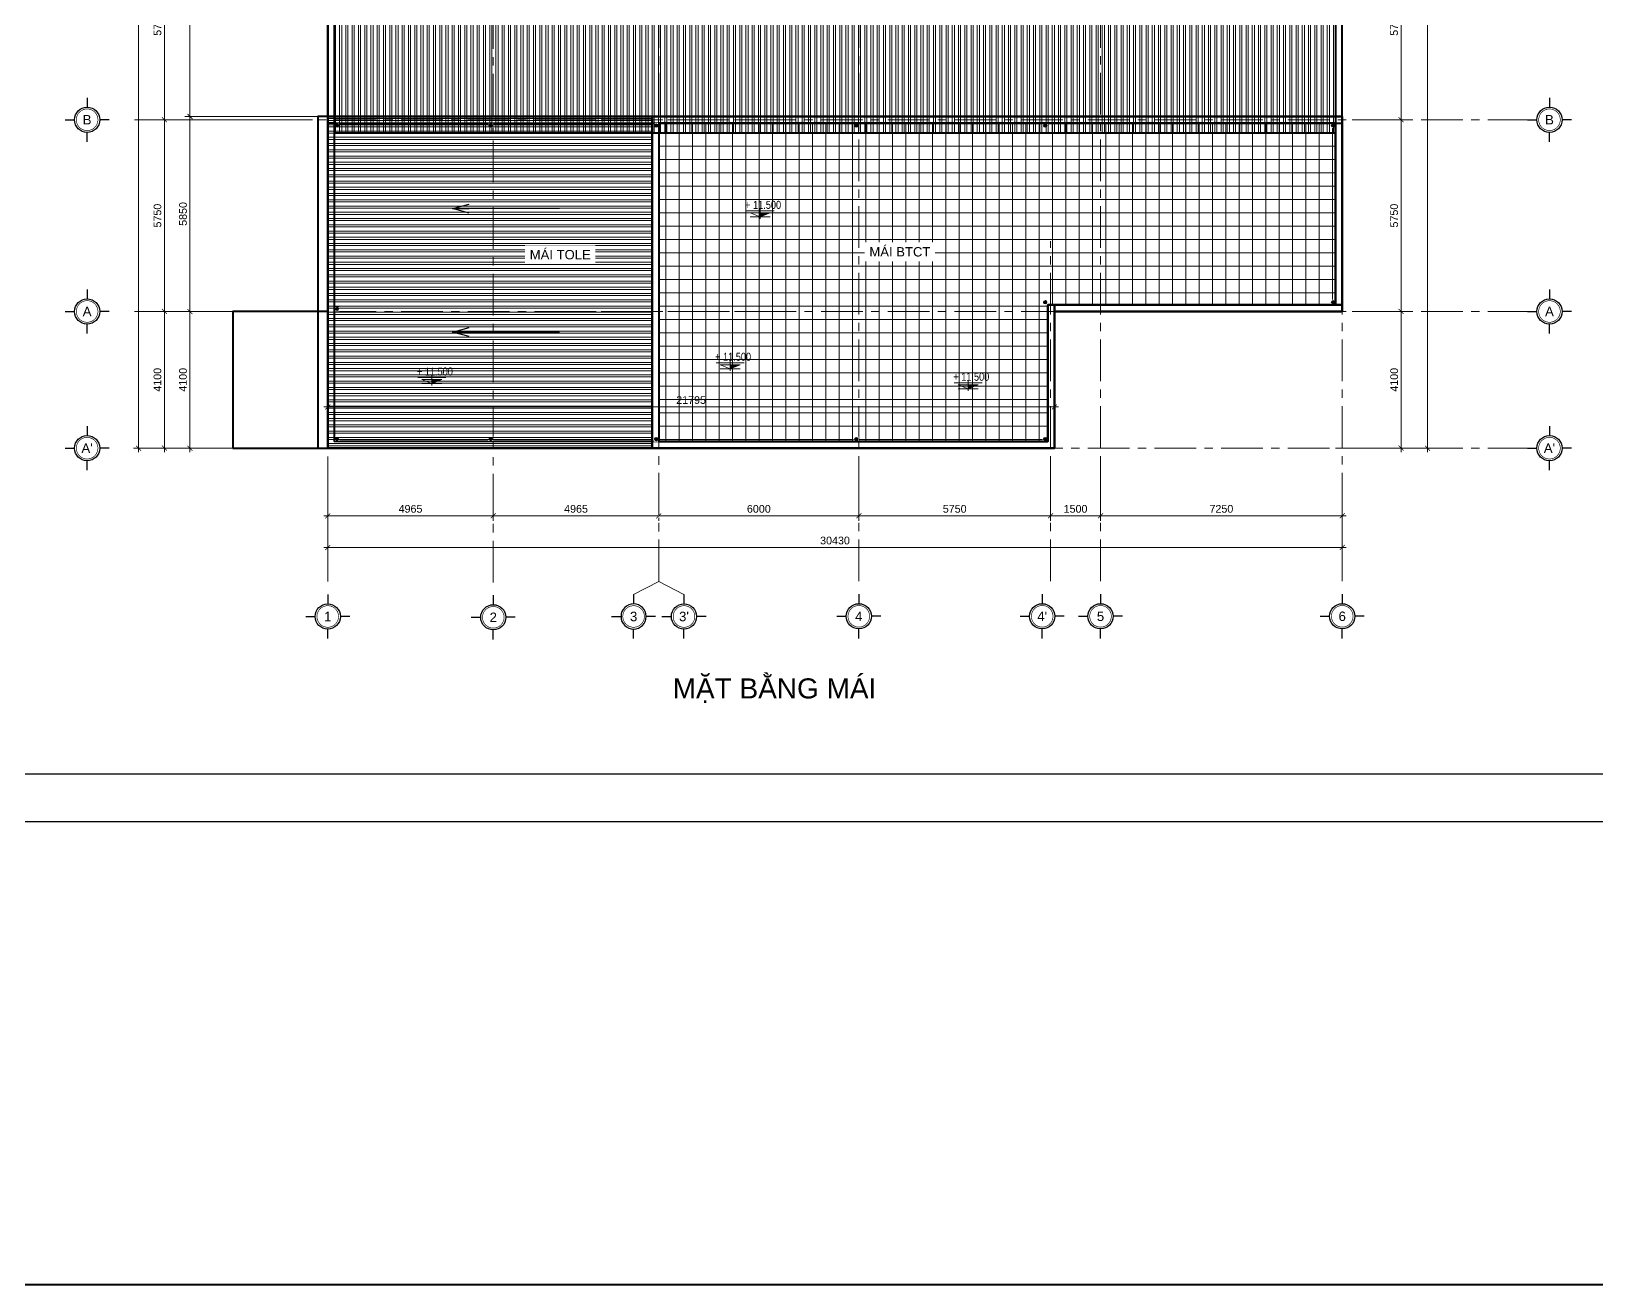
# Model space of a CAD drawing. Header units: millimetres. Extents: x 886808 to 1650903, y -1008069 to 230892.
# Drawn here: x 926097 to 973051, y -596476 to -558884 of the extents above; entities that cross this region are included whole.
import ezdxf
from ezdxf.enums import TextEntityAlignment as Align

# ---------------------------------------------------------------- set-up
doc = ezdxf.new("R2010")
doc.units = ezdxf.units.MM
for name, pattern in [('CENTER', [2, 1.25, -0.25, 0.25, -0.25]), ('CENTER2', [28.575, 19.05, -3.175, 3.175, -3.175]), ('CONTINOUS', [0])]:
    doc.linetypes.add(name, pattern=pattern)
doc.layers.get('0').update_dxf_attribs({"lineweight": 0})
for name, color, linetype, lineweight in [('01- NET TUONG- 242', 242, 'Continuous', 40), ('06-Dim', 250, 'Continuous', 0), ('8l NET TO', 8, 'Continuous', 9), ('A-Wall', 113, 'Continuous', 30), ('A_Dim', 8, 'Continuous', 5), ('ADP_007_text', 7, 'Continuous', 15), ('ADP_137_symbol', 137, 'Continuous', 9), ('net truc', 250, 'CENTER2', 5), ('net vl', 33, 'Continuous', 5), ('Q - TEN PHONG', 7, 'Continuous', 18), ('Text', 250, 'Continuous', 25), ('thiết bị', 191, 'Continuous', 15)]:
    doc.layers.add(name, color=color, linetype=linetype, lineweight=lineweight)
doc.styles.add('ADP_HC_vni_HC', font='')
doc.styles.add('Arial', font='arial.ttf', dxfattribs={"height": 253.361452})
doc.styles.add('DAT', font='')
doc.styles.add('Roof Fl type B$0$GHICHUTHUONG', font='arial.ttf', dxfattribs={"width": 0.8})
doc.styles.add('TIÊU ĐỀ', font='arial.ttf', dxfattribs={"height": 230})
doc.styles.get('ADP_HC_vni_HC').set_extended_font_data('VNI-Helve-Condense')
doc.styles.get('DAT').set_extended_font_data('VNI-Helve')
doc.dimstyles.new('1-100', dxfattribs={"dimtxt": 230, "dimasz": 150, "dimexe": 150, "dimexo": 300, "dimgap": 90, "dimtad": 1, "dimdec": 0, "dimrnd": 5, "dimzin": 0, "dimtxsty": 'TIÊU ĐỀ', "dimblk": 'ARCHTICK', "dimcen": 100, "dimdle": 120, "dimclrd": 256, "dimclre": 256, "dimclrt": 2, "dimadec": 0, "dimazin": 0, "dimtfac": 1, "dimtdec": 0, "dimtix": 1, "dimtmove": 1, "dimatfit": 3, "dimldrblk": 'OPEN30', "dimfxl": 900, "dimtolj": 1, "dimtzin": 0, "dimlwd": 13, "dimlwe": 13, "dimarcsym": 1})

# ---------------------------------------------------------------- blocks, each defined once
blk = doc.blocks.new('*U900')
for p, q in [((0, 7), (0, 4)), ((-7, 0), (-4, 0)), ((0, -7), (0, -4)), ((7, 0), (4, 0))]:
    blk.add_line(p, q)
blk.add_circle((0, 0), 4)
at = {"layer": 'net truc', "color": 4, "linetype": 'CONTINOUS', "ltscale": 0.08, "const_width": 0.208}
blk.add_lwpolyline([(3.43, -0.02, 0.414214), (0.02, 3.43, 2.414214), (3.43, -0.02, 0.24166)], format="xyb", dxfattribs=at)
at = {"color": 7, "style": 'Arial', "flags": 8}
blk.add_attdef('DETAIL#', text='', height=3, dxfattribs=at).set_placement((0, 0), align=Align.MIDDLE_CENTER)
blk = doc.blocks.new('TRUC KHU BEP')
at = {"layer": '8l NET TO', "color": 251, "linetype": 'CENTER', "ltscale": 1000, "true_color": 0x636466, "transparency": 33554636}
for p, q in [((70, -3999), (70, 41158)), ((5035, -4024), (5035, 41133)), ((10000, -3999), (10000, 41158)), ((-5729, 9850), (13215, 9850)), ((-5729, 4100), (13215, 4100)), ((-5729, 0), (13215, 0))]:
    blk.add_line(p, q, dxfattribs=at)
blk.add_lwpolyline([(9244, -4387), (10000, -3999)], dxfattribs=at)
at = {"layer": 'Text', "transparency": 33554636, "xscale": 94.41941626506186, "yscale": 94.41941626506186, "zscale": 94.41941626506186}
for p, values in [((-7148, 9850), {'DETAIL#': 'B'}), ((-7148, 4100), {'DETAIL#': 'A'}), ((-7148, 0), {'DETAIL#': "A'"}), ((70, -5048), {'DETAIL#': '1'}), ((5035, -5073), {'DETAIL#': '2'})]:
    blk.add_blockref('*U900', p, dxfattribs=at).add_auto_attribs(values)
at = {"layer": 'Text', "transparency": 33554636}
ref = blk.add_blockref('*U900', (9244, -5048), dxfattribs=dict(at, xscale=-94.41941626506186, yscale=94.41941626506186, zscale=94.41941626506186))
ref.add_attrib('DETAIL#', '3', dxfattribs={"layer": '0', "color": 7, "height": 283, "style": 'Arial', "flags": 8}).set_placement((9246, -5048), align=Align.MIDDLE_CENTER)
blk = doc.blocks.new('_ArchTick')
at = {"color": 0, "linetype": 'ByBlock', "const_width": 0.15}
blk.add_lwpolyline([(-0.5, -0.5), (0.5, 0.5)], dxfattribs=at)
blk = doc.blocks.new('*D261')
at = {"layer": 'A_Dim', "lineweight": 13, "transparency": 16777216}
for p, q in [((930089, -571507), (930089, -567167)), ((934534, -567287), (929939, -567287)), ((934534, -571387), (929939, -571387))]:
    blk.add_line(p, q, dxfattribs=at)
at = {"layer": 'Defpoints', "color": 0, "transparency": 16777216}
for p in [(930089, -567287), (934834, -567287), (934834, -571387)]:
    blk.add_point(p, dxfattribs=at)
at = {"layer": 'A_Dim', "lineweight": 13, "transparency": 16777216, "xscale": 150, "yscale": 150, "zscale": 150}
for p, rotation in [((930089, -567287), 90), ((930089, -571387), 270)]:
    blk.add_blockref('_ArchTick', p, dxfattribs=dict(at, rotation=rotation))
at = {"layer": 'A_Dim', "color": 2, "transparency": 16777216, "insert": (929881, -569337), "char_height": 230, "attachment_point": 5, "rotation": 90, "style": 'TIÊU ĐỀ'}
blk.add_mtext('\\A1;4100', dxfattribs=at)
blk = doc.blocks.new('_Open30')
at = {"color": 0, "linetype": 'ByBlock', "lineweight": -2}
for p, q in [((-1, 0.27), (0, 0)), ((0, 0), (-1, -0.27)), ((0, 0), (-1, 0))]:
    blk.add_line(p, q, dxfattribs=at)
blk = doc.blocks.new('*D262')
at = {"layer": 'A_Dim', "lineweight": 13, "transparency": 16777216}
for p, q in [((934534, -561537), (929939, -561537)), ((930089, -567407), (930089, -561417)), ((934534, -567287), (929939, -567287))]:
    blk.add_line(p, q, dxfattribs=at)
at = {"layer": 'Defpoints', "color": 0, "transparency": 16777216}
for p in [(930089, -561537), (934834, -561537), (934834, -567287)]:
    blk.add_point(p, dxfattribs=at)
at = {"layer": 'A_Dim', "lineweight": 13, "transparency": 16777216, "xscale": 150, "yscale": 150, "zscale": 150}
for p, rotation in [((930089, -561537), 90), ((930089, -567287), 270)]:
    blk.add_blockref('_ArchTick', p, dxfattribs=dict(at, rotation=rotation))
at = {"layer": 'A_Dim', "color": 2, "transparency": 16777216, "insert": (929881, -564412), "char_height": 230, "attachment_point": 5, "rotation": 90, "style": 'TIÊU ĐỀ'}
blk.add_mtext('\\A1;5750', dxfattribs=at)
blk = doc.blocks.new('*D265')
at = {"layer": 'A_Dim', "lineweight": 13, "transparency": 16777216}
for p, q in [((934594, -534287), (929163, -534287)), ((929313, -534167), (929313, -571507)), ((934594, -571387), (929163, -571387))]:
    blk.add_line(p, q, dxfattribs=at)
at = {"layer": 'Defpoints', "color": 0, "transparency": 16777216}
for p in [(934894, -534287), (929313, -571387), (934894, -571387)]:
    blk.add_point(p, dxfattribs=at)
at = {"layer": 'A_Dim', "lineweight": 13, "transparency": 16777216, "xscale": 150, "yscale": 150, "zscale": 150}
for p, rotation in [((929313, -534287), 90), ((929313, -571387), 270)]:
    blk.add_blockref('_ArchTick', p, dxfattribs=dict(at, rotation=rotation))
at = {"layer": 'A_Dim', "color": 2, "transparency": 16777216, "insert": (929105, -552837), "char_height": 230, "attachment_point": 5, "rotation": 90, "style": 'TIÊU ĐỀ'}
blk.add_mtext('\\A1;37100', dxfattribs=at)
blk = doc.blocks.new('*D634')
at = {"layer": 'A_Dim', "lineweight": 13, "transparency": 16777216}
for p, q in [((934989, -571687), (934989, -574516)), ((965419, -572251), (965419, -574516)), ((934869, -574366), (965539, -574366))]:
    blk.add_line(p, q, dxfattribs=at)
at = {"layer": 'Defpoints', "color": 0, "transparency": 16777216}
for p in [(934989, -571387), (965419, -571951), (965419, -574366)]:
    blk.add_point(p, dxfattribs=at)
at = {"layer": 'A_Dim', "lineweight": 13, "transparency": 16777216, "xscale": 150, "yscale": 150, "zscale": 150, "rotation": 180}
blk.add_blockref('_ArchTick', (934989, -574366), dxfattribs=at)
at = {"layer": 'A_Dim', "lineweight": 13, "transparency": 16777216, "xscale": 150, "yscale": 150, "zscale": 150}
blk.add_blockref('_ArchTick', (965419, -574366), dxfattribs=at)
at = {"layer": 'A_Dim', "color": 2, "transparency": 16777216, "insert": (950204, -574158), "char_height": 230, "attachment_point": 5, "style": 'TIÊU ĐỀ'}
blk.add_mtext('\\A1;30430', dxfattribs=at)
blk = doc.blocks.new('*D637')
at = {"layer": 'A_Dim', "lineweight": 13, "transparency": 16777216}
for p, q in [((967185, -571507), (967185, -567167)), ((965719, -567287), (967335, -567287)), ((965219, -571387), (967335, -571387))]:
    blk.add_line(p, q, dxfattribs=at)
at = {"layer": 'Defpoints', "color": 0, "transparency": 16777216}
for p in [(965419, -567287), (967185, -567287), (964919, -571387)]:
    blk.add_point(p, dxfattribs=at)
at = {"layer": 'A_Dim', "lineweight": 13, "transparency": 16777216, "xscale": 150, "yscale": 150, "zscale": 150}
for p, rotation in [((967185, -567287), 90), ((967185, -571387), 270)]:
    blk.add_blockref('_ArchTick', p, dxfattribs=dict(at, rotation=rotation))
at = {"layer": 'A_Dim', "color": 2, "transparency": 16777216, "insert": (966977, -569337), "char_height": 230, "attachment_point": 5, "rotation": 90, "style": 'TIÊU ĐỀ'}
blk.add_mtext('\\A1;4100', dxfattribs=at)
blk = doc.blocks.new('*D638')
at = {"layer": 'A_Dim', "lineweight": 13, "transparency": 16777216}
for p, q in [((965719, -561537), (967335, -561537)), ((967185, -567407), (967185, -561417)), ((965719, -567287), (967335, -567287))]:
    blk.add_line(p, q, dxfattribs=at)
at = {"layer": 'Defpoints', "color": 0, "transparency": 16777216}
for p in [(965419, -561537), (967185, -561537), (965419, -567287)]:
    blk.add_point(p, dxfattribs=at)
at = {"layer": 'A_Dim', "lineweight": 13, "transparency": 16777216, "xscale": 150, "yscale": 150, "zscale": 150}
for p, rotation in [((967185, -561537), 90), ((967185, -567287), 270)]:
    blk.add_blockref('_ArchTick', p, dxfattribs=dict(at, rotation=rotation))
at = {"layer": 'A_Dim', "color": 2, "transparency": 16777216, "insert": (966977, -564412), "char_height": 230, "attachment_point": 5, "rotation": 90, "style": 'TIÊU ĐỀ'}
blk.add_mtext('\\A1;5750', dxfattribs=at)
blk = doc.blocks.new('*D639')
at = {"layer": 'A_Dim', "lineweight": 13, "transparency": 16777216}
for p, q in [((965719, -555787), (967335, -555787)), ((967185, -561657), (967185, -555667)), ((965719, -561537), (967335, -561537))]:
    blk.add_line(p, q, dxfattribs=at)
at = {"layer": 'Defpoints', "color": 0, "transparency": 16777216}
for p in [(965419, -555787), (967185, -555787), (965419, -561537)]:
    blk.add_point(p, dxfattribs=at)
at = {"layer": 'A_Dim', "lineweight": 13, "transparency": 16777216, "xscale": 150, "yscale": 150, "zscale": 150}
for p, rotation in [((967185, -555787), 90), ((967185, -561537), 270)]:
    blk.add_blockref('_ArchTick', p, dxfattribs=dict(at, rotation=rotation))
at = {"layer": 'A_Dim', "color": 2, "transparency": 16777216, "insert": (966977, -558662), "char_height": 230, "attachment_point": 5, "rotation": 90, "style": 'TIÊU ĐỀ'}
blk.add_mtext('\\A1;5750', dxfattribs=at)
blk = doc.blocks.new('*D633')
at = {"layer": 'A_Dim', "lineweight": 13, "transparency": 16777216}
for p, q in [((965719, -534287), (968128, -534287)), ((967978, -534167), (967978, -571507)), ((965219, -571387), (968128, -571387))]:
    blk.add_line(p, q, dxfattribs=at)
at = {"layer": 'Defpoints', "color": 0, "transparency": 16777216}
for p in [(965419, -534287), (964919, -571387), (967978, -571387)]:
    blk.add_point(p, dxfattribs=at)
at = {"layer": 'A_Dim', "lineweight": 13, "transparency": 16777216, "xscale": 150, "yscale": 150, "zscale": 150}
for p, rotation in [((967978, -534287), 90), ((967978, -571387), 270)]:
    blk.add_blockref('_ArchTick', p, dxfattribs=dict(at, rotation=rotation))
at = {"layer": 'A_Dim', "color": 2, "transparency": 16777216, "insert": (967771, -552837), "char_height": 230, "attachment_point": 5, "rotation": 90, "style": 'TIÊU ĐỀ'}
blk.add_mtext('\\A1;37100', dxfattribs=at)
blk = doc.blocks.new('*D270')
at = {"layer": 'A_Dim', "lineweight": 13, "transparency": 16777216}
for p, q in [((933357, -555787), (929939, -555787)), ((930089, -555667), (930089, -561657)), ((930982, -561537), (929939, -561537))]:
    blk.add_line(p, q, dxfattribs=at)
at = {"layer": 'Defpoints', "color": 0, "transparency": 16777216}
for p in [(933657, -555787), (930089, -561537), (931282, -561537)]:
    blk.add_point(p, dxfattribs=at)
at = {"layer": 'A_Dim', "lineweight": 13, "transparency": 16777216, "xscale": 150, "yscale": 150, "zscale": 150}
for p, rotation in [((930089, -555787), 90), ((930089, -561537), 270)]:
    blk.add_blockref('_ArchTick', p, dxfattribs=dict(at, rotation=rotation))
at = {"layer": 'A_Dim', "color": 2, "transparency": 16777216, "insert": (929881, -558662), "char_height": 230, "attachment_point": 5, "rotation": 90, "style": 'TIÊU ĐỀ'}
blk.add_mtext('\\A1;5750', dxfattribs=at)
blk = doc.blocks.new('*D276')
at = {"layer": 'A_Dim', "lineweight": 13, "transparency": 16777216}
for p, q in [((934989, -571687), (934989, -573566)), ((939953, -572466), (939953, -573566)), ((934869, -573416), (940073, -573416))]:
    blk.add_line(p, q, dxfattribs=at)
at = {"layer": 'Defpoints', "color": 0, "transparency": 16777216}
for p in [(934989, -571387), (939953, -572166), (939953, -573416)]:
    blk.add_point(p, dxfattribs=at)
at = {"layer": 'A_Dim', "lineweight": 13, "transparency": 16777216, "xscale": 150, "yscale": 150, "zscale": 150, "rotation": 180}
blk.add_blockref('_ArchTick', (934989, -573416), dxfattribs=at)
at = {"layer": 'A_Dim', "lineweight": 13, "transparency": 16777216, "xscale": 150, "yscale": 150, "zscale": 150}
blk.add_blockref('_ArchTick', (939953, -573416), dxfattribs=at)
at = {"layer": 'A_Dim', "color": 2, "transparency": 16777216, "insert": (937471, -573208), "char_height": 230, "attachment_point": 5, "style": 'TIÊU ĐỀ'}
blk.add_mtext('\\A1;4965', dxfattribs=at)
blk = doc.blocks.new('*D614')
at = {"layer": 'A_Dim', "lineweight": 13, "transparency": 16777216}
for p, q in [((939953, -572466), (939953, -573566)), ((939833, -573416), (945039, -573416)), ((944919, -573477), (944919, -573566))]:
    blk.add_line(p, q, dxfattribs=at)
at = {"layer": 'Defpoints', "color": 0, "transparency": 16777216}
for p in [(939953, -572166), (944919, -573177), (944919, -573416)]:
    blk.add_point(p, dxfattribs=at)
at = {"layer": 'A_Dim', "lineweight": 13, "transparency": 16777216, "xscale": 150, "yscale": 150, "zscale": 150, "rotation": 180}
blk.add_blockref('_ArchTick', (939953, -573416), dxfattribs=at)
at = {"layer": 'A_Dim', "lineweight": 13, "transparency": 16777216, "xscale": 150, "yscale": 150, "zscale": 150}
blk.add_blockref('_ArchTick', (944919, -573416), dxfattribs=at)
at = {"layer": 'A_Dim', "color": 2, "transparency": 16777216, "insert": (942436, -573208), "char_height": 230, "attachment_point": 5, "style": 'TIÊU ĐỀ'}
blk.add_mtext('\\A1;4965', dxfattribs=at)
blk = doc.blocks.new('*D266')
at = {"layer": 'A_Dim', "lineweight": 13, "transparency": 16777216}
for p, q in [((950919, -571687), (950919, -573566)), ((956669, -571687), (956669, -573566)), ((950799, -573416), (956789, -573416))]:
    blk.add_line(p, q, dxfattribs=at)
at = {"layer": 'Defpoints', "color": 0, "transparency": 16777216}
for p in [(950919, -571387), (956669, -571387), (956669, -573416)]:
    blk.add_point(p, dxfattribs=at)
at = {"layer": 'A_Dim', "lineweight": 13, "transparency": 16777216, "xscale": 150, "yscale": 150, "zscale": 150, "rotation": 180}
blk.add_blockref('_ArchTick', (950919, -573416), dxfattribs=at)
at = {"layer": 'A_Dim', "lineweight": 13, "transparency": 16777216, "xscale": 150, "yscale": 150, "zscale": 150}
blk.add_blockref('_ArchTick', (956669, -573416), dxfattribs=at)
at = {"layer": 'A_Dim', "color": 2, "transparency": 16777216, "insert": (953794, -573208), "char_height": 230, "attachment_point": 5, "style": 'TIÊU ĐỀ'}
blk.add_mtext('\\A1;5750', dxfattribs=at)
blk = doc.blocks.new('*D267')
at = {"layer": 'A_Dim', "lineweight": 13, "transparency": 16777216}
for p, q in [((956669, -571687), (956669, -573566)), ((958169, -571687), (958169, -573566)), ((956549, -573416), (958289, -573416))]:
    blk.add_line(p, q, dxfattribs=at)
at = {"layer": 'Defpoints', "color": 0, "transparency": 16777216}
for p in [(956669, -571387), (958169, -571387), (958169, -573416)]:
    blk.add_point(p, dxfattribs=at)
at = {"layer": 'A_Dim', "lineweight": 13, "transparency": 16777216, "xscale": 150, "yscale": 150, "zscale": 150, "rotation": 180}
blk.add_blockref('_ArchTick', (956669, -573416), dxfattribs=at)
at = {"layer": 'A_Dim', "lineweight": 13, "transparency": 16777216, "xscale": 150, "yscale": 150, "zscale": 150}
blk.add_blockref('_ArchTick', (958169, -573416), dxfattribs=at)
at = {"layer": 'A_Dim', "color": 2, "transparency": 16777216, "insert": (957419, -573208), "char_height": 230, "attachment_point": 5, "style": 'TIÊU ĐỀ'}
blk.add_mtext('\\A1;1500', dxfattribs=at)
blk = doc.blocks.new('*D628')
at = {"layer": 'A_Dim', "lineweight": 13, "transparency": 16777216}
for p, q in [((958169, -571687), (958169, -573566)), ((965419, -572251), (965419, -573566)), ((958049, -573416), (965539, -573416))]:
    blk.add_line(p, q, dxfattribs=at)
at = {"layer": 'Defpoints', "color": 0, "transparency": 16777216}
for p in [(958169, -571387), (965419, -571951), (965419, -573416)]:
    blk.add_point(p, dxfattribs=at)
at = {"layer": 'A_Dim', "lineweight": 13, "transparency": 16777216, "xscale": 150, "yscale": 150, "zscale": 150, "rotation": 180}
blk.add_blockref('_ArchTick', (958169, -573416), dxfattribs=at)
at = {"layer": 'A_Dim', "lineweight": 13, "transparency": 16777216, "xscale": 150, "yscale": 150, "zscale": 150}
blk.add_blockref('_ArchTick', (965419, -573416), dxfattribs=at)
at = {"layer": 'A_Dim', "color": 2, "transparency": 16777216, "insert": (961794, -573208), "char_height": 230, "attachment_point": 5, "style": 'TIÊU ĐỀ'}
blk.add_mtext('\\A1;7250', dxfattribs=at)
blk = doc.blocks.new('cao độ')
at = {"layer": 'ADP_137_symbol'}
blk.add_hatch(color=0, dxfattribs=at).paths.add_polyline_path([(0, 1), (0, 0), (2.5, 1)])
at = {"layer": 'ADP_137_symbol', "color": 0}
for points in [[(-3.5, 1.5), (3.5, 1.5)], [(-2.5, 1), (2.5, 1), (0, 0), (-2.5, 1)], [(-2.5, 0), (2.5, 0)], [(0, 2), (0, -0.5)]]:
    blk.add_lwpolyline(points, dxfattribs=at)
at = {"layer": 'ADP_007_text', "style": 'ADP_HC_vni_HC'}
blk.add_attdef('A', (-3.75, 2), '', height=2, dxfattribs=at)
blk = doc.blocks.new('*D256')
at = {"layer": 'A_Dim', "lineweight": 13, "transparency": 16777216}
for p, q in [((930854, -571507), (930854, -567167)), ((934689, -567287), (930704, -567287)), ((934619, -571387), (930704, -571387))]:
    blk.add_line(p, q, dxfattribs=at)
at = {"layer": 'Defpoints', "color": 0, "transparency": 16777216}
for p in [(930854, -567287), (934989, -567287), (934919, -571387)]:
    blk.add_point(p, dxfattribs=at)
at = {"layer": 'A_Dim', "lineweight": 13, "transparency": 16777216, "xscale": 150, "yscale": 150, "zscale": 150}
for p, rotation in [((930854, -567287), 90), ((930854, -571387), 270)]:
    blk.add_blockref('_ArchTick', p, dxfattribs=dict(at, rotation=rotation))
at = {"layer": 'A_Dim', "color": 2, "transparency": 16777216, "insert": (930647, -569337), "char_height": 230, "attachment_point": 5, "rotation": 90, "style": 'TIÊU ĐỀ'}
blk.add_mtext('\\A1;4100', dxfattribs=at)
blk = doc.blocks.new('*D257')
at = {"layer": 'A_Dim', "lineweight": 13, "transparency": 16777216}
for p, q in [((934789, -561437), (930704, -561437)), ((930854, -567407), (930854, -561317)), ((934689, -567287), (930704, -567287))]:
    blk.add_line(p, q, dxfattribs=at)
at = {"layer": 'Defpoints', "color": 0, "transparency": 16777216}
for p in [(930854, -561437), (935089, -561437), (934989, -567287)]:
    blk.add_point(p, dxfattribs=at)
at = {"layer": 'A_Dim', "lineweight": 13, "transparency": 16777216, "xscale": 150, "yscale": 150, "zscale": 150}
for p, rotation in [((930854, -561437), 90), ((930854, -567287), 270)]:
    blk.add_blockref('_ArchTick', p, dxfattribs=dict(at, rotation=rotation))
at = {"layer": 'A_Dim', "color": 2, "transparency": 16777216, "insert": (930647, -564362), "char_height": 230, "attachment_point": 5, "rotation": 90, "style": 'TIÊU ĐỀ'}
blk.add_mtext('\\A1;5850', dxfattribs=at)
blk = doc.blocks.new('*D258')
at = {"layer": 'A_Dim', "lineweight": 13, "transparency": 16777216}
for p, q in [((931333, -550037), (930704, -550037)), ((930854, -561557), (930854, -549917)), ((934789, -561437), (930704, -561437))]:
    blk.add_line(p, q, dxfattribs=at)
at = {"layer": 'Defpoints', "color": 0, "transparency": 16777216}
for p in [(930854, -550037), (931633, -550037), (935089, -561437)]:
    blk.add_point(p, dxfattribs=at)
at = {"layer": 'A_Dim', "lineweight": 13, "transparency": 16777216, "xscale": 150, "yscale": 150, "zscale": 150}
for p, rotation in [((930854, -550037), 90), ((930854, -561437), 270)]:
    blk.add_blockref('_ArchTick', p, dxfattribs=dict(at, rotation=rotation))
at = {"layer": 'A_Dim', "color": 2, "transparency": 16777216, "insert": (930647, -555737), "char_height": 230, "attachment_point": 5, "rotation": 90, "style": 'TIÊU ĐỀ'}
blk.add_mtext('\\A1;11400', dxfattribs=at)
blk = doc.blocks.new('*D259')
at = {"layer": 'A_Dim', "lineweight": 13, "transparency": 16777216}
for p, q in [((934989, -569466), (934989, -570302)), ((956785, -569908), (956785, -570302)), ((934869, -570152), (956905, -570152))]:
    blk.add_line(p, q, dxfattribs=at)
at = {"layer": 'Defpoints', "color": 0, "transparency": 16777216}
for p in [(934989, -569166), (956785, -569608), (956785, -570152)]:
    blk.add_point(p, dxfattribs=at)
at = {"layer": 'A_Dim', "lineweight": 13, "transparency": 16777216, "xscale": 150, "yscale": 150, "zscale": 150, "rotation": 180}
blk.add_blockref('_ArchTick', (934989, -570152), dxfattribs=at)
at = {"layer": 'A_Dim', "lineweight": 13, "transparency": 16777216, "xscale": 150, "yscale": 150, "zscale": 150}
blk.add_blockref('_ArchTick', (956785, -570152), dxfattribs=at)
at = {"layer": 'A_Dim', "color": 2, "transparency": 16777216, "insert": (945887, -569945), "char_height": 230, "attachment_point": 5, "style": 'TIÊU ĐỀ'}
blk.add_mtext('\\A1;21795', dxfattribs=at)
blk = doc.blocks.new('*D260')
at = {"layer": 'A_Dim', "lineweight": 13, "transparency": 16777216}
for p, q in [((950919, -572926), (950919, -573566)), ((944799, -573416), (951039, -573416)), ((944919, -573477), (944919, -573566))]:
    blk.add_line(p, q, dxfattribs=at)
at = {"layer": 'Defpoints', "color": 0, "transparency": 16777216}
for p in [(950919, -572626), (944919, -573177), (950919, -573416)]:
    blk.add_point(p, dxfattribs=at)
at = {"layer": 'A_Dim', "lineweight": 13, "transparency": 16777216, "xscale": 150, "yscale": 150, "zscale": 150, "rotation": 180}
blk.add_blockref('_ArchTick', (944919, -573416), dxfattribs=at)
at = {"layer": 'A_Dim', "lineweight": 13, "transparency": 16777216, "xscale": 150, "yscale": 150, "zscale": 150}
blk.add_blockref('_ArchTick', (950919, -573416), dxfattribs=at)
at = {"layer": 'A_Dim', "color": 2, "transparency": 16777216, "insert": (947919, -573208), "char_height": 230, "attachment_point": 5, "style": 'TIÊU ĐỀ'}
blk.add_mtext('\\A1;6000', dxfattribs=at)
blk = doc.blocks.new('*U95')
blk.add_wipeout([(0, 0), (150, 0), (150, -150), (0, -150)])
for p, q in [((21, -83), (21, -65)), ((21, -65), (28, -65)), ((28, -83), (21, -83)), ((28, -65), (28, -83))]:
    blk.add_line(p, q)
at = {"lineweight": 5}
for p, q in [((68, -72), (35, -72)), ((68, -78), (35, -78)), ((68, -72), (45, -49)), ((68, -78), (45, -101)), ((72, -68), (49, -45)), ((72, -82), (49, -105)), ((72, -68), (72, -35)), ((72, -82), (72, -115)), ((78, -68), (78, -35)), ((78, -68), (101, -45)), ((78, -82), (101, -105)), ((78, -82), (78, -115)), ((82, -72), (105, -49)), ((82, -72), (115, -72)), ((82, -78), (115, -78)), ((82, -78), (105, -101))]:
    blk.add_line(p, q, dxfattribs=at)
at = {"extrusion": (0, 0, -1)}
blk.add_ellipse((75, -75), major_axis=(-35.4, -35.4), ratio=1, start_param=0.976909, end_param=6.905202, dxfattribs=at)
at = {"lineweight": 5, "extrusion": (0, 0, -1)}
for centre, major_axis, start_param, end_param in [((75, -75), (-28.3, -28.3), 0.860469, 1.495726), ((75, -75), (-28.3, -28.3), 0.07507, 0.710328), ((75, -75), (28.3, -28.3), 3.216663, 3.85192), ((75, -75), (28.3, -28.3), 0.860469, 1.495726), ((75, -75), (28.3, -28.3), 4.002061, 4.637318), ((75, -75), (-28.3, -28.3), -1.495726, -0.860469), ((75, -75), (-28.3, -28.3), 3.216663, 3.85192), ((75, -75), (28.3, -28.3), 5.572858, 6.208115), ((134, -76), (-10.4, -10.4), -0.028848, 1.623556)]:
    blk.add_ellipse(centre, major_axis=major_axis, ratio=1, start_param=start_param, end_param=end_param, dxfattribs=at)

msp = doc.modelspace()

# ---------------------------------------------------------------- hatches: boundary and pattern name
at = {"layer": 'A_Dim', "transparency": 33554534}
h = msp.add_hatch(dxfattribs=at)
h.set_pattern_fill('_USER', color=256, scale=400, double=1, pattern_type=0)
h.set_pattern_definition([(0, (1699530.23, 6470.2), (0, 400), []), (90, (1699530.23, 6470.2), (-400, 2e-14), [])])
h.paths.add_polyline_path([(945118.6, -534486.7), (945118.6, -539187.2), (963058.6, -539187.2), (963058.6, -536717.2), (965218.6, -536717.2), (965218.6, -534486.7)])
h.paths.add_polyline_path([(944918.6, -571187.2), (956584.8, -571187.2), (956584.8, -567087.2), (965218.7, -567087.2), (965218.7, -561637.2), (944918.6, -561637.2)])

# ---------------------------------------------------------------- linework, layer by layer
at = {"layer": '01- NET TUONG- 242', "transparency": 33554636}
for points in [[(934988.6, -561437.2), (965418.6, -561437.2), (965418.6, -539387.2), (934988.6, -539387.2)], [(934988.6, -561437.2), (934988.6, -561437.2), (934988.6, -561437.2), (965418.7, -561437.2), (965418.7, -567087.2), (956784.8, -567087.2), (956784.8, -571387.2), (934988.6, -571387.2)], [(935188.6, -566687.1), (935188.6, -566687.1), (935188.6, -561637.2), (965218.7, -561637.2), (965218.7, -567087.2), (956584.8, -567087.2), (956584.8, -571187.2), (935188.6, -571187.2)], [(956784.8, -567087.2), (965418.6, -567087.2), (965418.6, -567287.2), (956784.8, -567287.2)]]:
    msp.add_lwpolyline(points, close=True, dxfattribs=at)
at = {"layer": '8l NET TO', "color": 251, "linetype": 'CENTER', "ltscale": 1000, "true_color": 0x636466, "transparency": 33554636}
for p, q in [((944918.6, -575380.2), (944918.6, -530223.2)), ((950918.6, -575380.2), (950918.6, -530223.2)), ((958168.6, -575380.2), (958168.6, -530223.2)), ((965418.6, -575380.2), (965418.6, -530223.2)), ((941785.5, -561537.2), (970974.1, -561537.2)), ((941785.5, -567287.2), (970974.1, -567287.2)), ((941785.5, -571387.2), (970974.1, -571387.2))]:
    msp.add_line(p, q, dxfattribs=at)
for points in [[(956668.6, -575380.2), (956668.6, -565174.9)], [(945674.2, -575774.5), (944918.6, -575386)]]:
    msp.add_lwpolyline(points, dxfattribs=at)
at = {"layer": 'A-Wall', "linetype": 'Continuous', "transparency": 33554636}
msp.add_line((998270.2, -581168.2), (918816.7, -581168.2), dxfattribs=at)
at = {"layer": 'A_Dim', "transparency": 33554534}
msp.add_lwpolyline([(934988.6, -561437.2), (934988.6, -561437.2), (934988.6, -561437.2), (934988.6, -561437.2)], close=True, dxfattribs=at)
at = {"layer": 'Defpoints', "transparency": 33554636}
msp.add_lwpolyline([(915979, -582587), (999689.1, -582587), (999689.1, -523392.1), (915979, -523392.1)], close=True, dxfattribs=at)

# ---------------------------------------------------------------- block references
at = {"layer": '06-Dim', "ltscale": 50, "transparency": 33554636, "xscale": 120, "yscale": 120, "zscale": 120}
for p in [(947959, -564449.3), (947058.8, -569004.8), (938114.3, -569447.5), (954203.1, -569604.6)]:
    msp.add_blockref('cao độ', p, dxfattribs=at).add_auto_attribs({'A': '+ 11.500'})
at = {"layer": 'A_Dim', "transparency": 33554534}
msp.add_blockref('TRUC KHU BEP', (934918.6, -571387.2), dxfattribs=at)
at = {"layer": 'Text', "transparency": 33554636, "xscale": 94.41941626506186, "yscale": 94.41941626506186, "zscale": 94.41941626506186}
for p, values in [((971635, -561537.2), {'DETAIL#': 'B'}), ((971635, -567287.2), {'DETAIL#': 'A'}), ((971635, -571387.2), {'DETAIL#': "A'"}), ((945674.2, -576435.4), {'DETAIL#': "3'"}), ((950918.6, -576429.7), {'DETAIL#': '4'}), ((956418.6, -576429.7), {'DETAIL#': "4'"}), ((958168.6, -576429.7), {'DETAIL#': '5'}), ((965418.6, -576429.7), {'DETAIL#': '6'})]:
    msp.add_blockref('*U900', p, dxfattribs=at).add_auto_attribs(values)

# ---------------------------------------------------------------- texts
at = {"layer": 'Q - TEN PHONG', "transparency": 33554636, "insert": (948389.1, -578291.6), "char_height": 601.002, "width": 15887.146, "attachment_point": 2, "style": 'DAT'}
msp.add_mtext('{\\fArial|b0|i0|c0|p34;MẶT BẰNG MÁI}', dxfattribs=at)

# ---------------------------------------------------------------- dimensions: what is measured, and where the dimension line sits
at = {"layer": 'A_Dim', "transparency": 33554636}
for base, p1, p2, picture, middle in [((929312.6, -571387.2), (934893.6, -534287.2), (934893.6, -571387.2), '*D265', (929105.1, -552837.2)), ((967978.4, -571387.2), (965418.6, -534287.2), (964918.6, -571387.2), '*D633', (967770.9, -552837.2)), ((930854.1, -550037.2), (935088.6, -561437.2), (931632.6, -550037.2), '*D258', (930646.7, -555737.2)), ((930088.6, -561537.2), (933656.6, -555787.2), (931282, -561537.2), '*D270', (929881.2, -558662.2)), ((967184.7, -555787.2), (965418.6, -561537.2), (965418.6, -555787.2), '*D639', (966977.3, -558662.2)), ((930088.6, -561537.2), (934833.5, -567287.2), (934833.5, -561537.2), '*D262', (929881.2, -564412.2)), ((930854.1, -561437.2), (934988.6, -567287.2), (935088.6, -561437.2), '*D257', (930646.7, -564362.2)), ((967184.7, -561537.2), (965418.6, -567287.2), (965418.6, -561537.2), '*D638', (966977.3, -564412.2)), ((930088.6, -567287.2), (934833.5, -571387.2), (934833.5, -567287.2), '*D261', (929881.2, -569337.2)), ((930854.1, -567287.2), (934918.6, -571387.2), (934988.6, -567287.2), '*D256', (930646.7, -569337.2)), ((967184.7, -567287.2), (964918.6, -571387.2), (965418.6, -567287.2), '*D637', (966977.3, -569337.2))]:
    dim = msp.add_linear_dim(base=base, p1=p1, p2=p2, angle=90, dimstyle='1-100', override={"dimscale": 1}, dxfattribs=at)
    dim.commit()
    dim.dimension.update_dxf_attribs({"geometry": picture, "text_midpoint": middle})
for base, p1, p2, picture, middle in [((956784.8, -570152.3), (934988.6, -569165.6), (956784.8, -569608.2), '*D259', (945886.7, -569944.8)), ((965418.6, -574366), (934988.6, -571387.2), (965418.6, -571951.1), '*D634', (950203.6, -574158.5)), ((939953.3, -573415.8), (934988.6, -571387.2), (939953.3, -572166.3), '*D276', (937471, -573208.3)), ((956668.6, -573415.8), (950918.6, -571387.2), (956668.6, -571387.2), '*D266', (953793.6, -573208.3)), ((958168.6, -573415.8), (956668.6, -571387.2), (958168.6, -571387.2), '*D267', (957418.6, -573208.3)), ((965418.6, -573415.8), (958168.6, -571387.2), (965418.6, -571951.1), '*D628', (961793.6, -573208.3)), ((944918.6, -573415.8), (939953.3, -572166.3), (944918.6, -573177), '*D614', (942436, -573208.3)), ((950918.6, -573415.8), (944918.6, -573177), (950918.6, -572626.5), '*D260', (947918.6, -573208.3))]:
    dim = msp.add_linear_dim(base=base, p1=p1, p2=p2, dimstyle='1-100', override={"dimscale": 1}, dxfattribs=at)
    dim.commit()
    dim.dimension.update_dxf_attribs({"geometry": picture, "text_midpoint": middle})

# ---------------------------------------------------------------- leaders
at = {"layer": '01- NET TUONG- 242'}
for points in [[(938728.3, -564199), (941935.8, -564199)], [(938728.3, -567907.5), (941935.8, -567907.5)]]:
    msp.add_leader(points, dimstyle='1-100', override={"dimasz": 500, "dimgap": 90, "dimtad": 0}, dxfattribs=at)

# ---------------------------------------------------------------- next in the draw order: block references
at = {"layer": 'thiết bị', "transparency": 33554636, "xscale": -1, "rotation": 180}
for p in [(935188.6, -561787.2), (939803.3, -561787.2), (944768.6, -561787.2), (950768.6, -561787.2), (956434.8, -561787.2), (965068.7, -561787.2), (935188.6, -567287.2), (956434.8, -567087.2), (965068.7, -567087.2), (935188.6, -571187.2), (939803.3, -571187.2), (944768.6, -571187.2), (950768.6, -571187.2), (956434.8, -571187.2)]:
    msp.add_blockref('*U95', p, dxfattribs=at)

# ---------------------------------------------------------------- next in the draw order: texts
at = {"layer": 'net vl', "ltscale": 300, "transparency": 33554636, "insert": (952150, -565499.5), "char_height": 280.709, "attachment_point": 5, "style": 'Roof Fl type B$0$GHICHUTHUONG', "bg_fill": 2}
msp.add_mtext('{\\W1;MÁI BTCT}', dxfattribs=at)

# ---------------------------------------------------------------- next in the draw order: hatches: boundary and pattern name
at = {"layer": 'A_Dim', "transparency": 33554534}
h = msp.add_hatch(dxfattribs=at)
h.set_pattern_fill('ANSI32', color=256, scale=500, angle=45)
h.set_pattern_definition([(90, (-764341.64, -184055.1), (-187.5, 0), []), (90, (-764279.14, -183992.6), (-187.5, 0), [])])
h.paths.add_polyline_path([(935188.6, -538887.2), (965218.7, -538887.2), (965218.7, -561937.2), (935188.6, -561937.2)])
h = msp.add_hatch(dxfattribs=at)
h.set_pattern_fill('ANSI32', color=256, scale=500, angle=135)
h.set_pattern_definition([(180, (0, 0), (-1e-14, -187.5), []), (180, (-62.5, 62.5), (-1e-14, -187.5), [])])
h.paths.add_polyline_path([(934988.6, -571387.2), (944718.6, -571387.2), (944718.6, -561437.2), (934988.6, -561437.2)])

# ---------------------------------------------------------------- next in the draw order: linework, layer by layer
at = {"layer": '01- NET TUONG- 242', "transparency": 33554636}
for points in [[(935188.6, -538887.2), (965218.7, -538887.2), (965218.7, -561937.2), (935188.6, -561937.2)], [(935188.6, -561637.2), (934988.6, -561637.2), (934988.6, -539187.2), (935188.6, -539187.2)], [(965218.7, -561637.2), (965418.6, -561637.2), (965418.6, -539387.2), (965218.7, -539387.2)], [(944718.6, -571387.2), (956784.8, -571387.2), (956784.8, -567287.2), (965418.7, -567287.2), (965418.7, -561437.2), (944718.6, -561437.2)], [(944918.6, -571187.2), (956584.8, -571187.2), (956584.8, -567087.2), (965218.7, -567087.2), (965218.7, -561637.2), (944918.6, -561637.2)]]:
    msp.add_lwpolyline(points, close=True, dxfattribs=at)
at = {"layer": '01- NET TUONG- 242'}
for points in [[(934688.6, -571387.2), (934988.6, -571387.2), (934988.6, -561437.2), (934688.6, -561437.2)], [(934988.6, -571387.2), (944718.6, -571387.2), (944718.6, -561437.2), (934988.6, -561437.2)], [(932138.5, -571387.2), (934988.6, -571387.2), (934988.6, -567287.2), (932138.5, -567287.2)]]:
    msp.add_lwpolyline(points, close=True, dxfattribs=at)
at = {"layer": 'A_Dim'}
msp.add_lwpolyline([(935188.6, -561637.2), (944718.6, -561637.2), (944718.6, -571187.2), (935188.6, -571187.2)], close=True, dxfattribs=at)

# ---------------------------------------------------------------- next in the draw order: texts
at = {"layer": 'net vl', "ltscale": 300, "transparency": 33554636, "insert": (941962.2, -565585.2), "char_height": 280.709, "attachment_point": 5, "style": 'Roof Fl type B$0$GHICHUTHUONG', "bg_fill": 2}
msp.add_mtext('{\\W1;MÁI TOLE}', dxfattribs=at)

# ---------------------------------------------------------------- next in the draw order: linework, layer by layer
at = {"layer": '01- NET TUONG- 242', "transparency": 33554636}
msp.add_lwpolyline([(909555, -328304.5), (1078331.5, -328304.5), (1078331.5, -596476.5), (909555, -596476.5)], close=True, dxfattribs=at)

doc.saveas('drawing.dxf')
